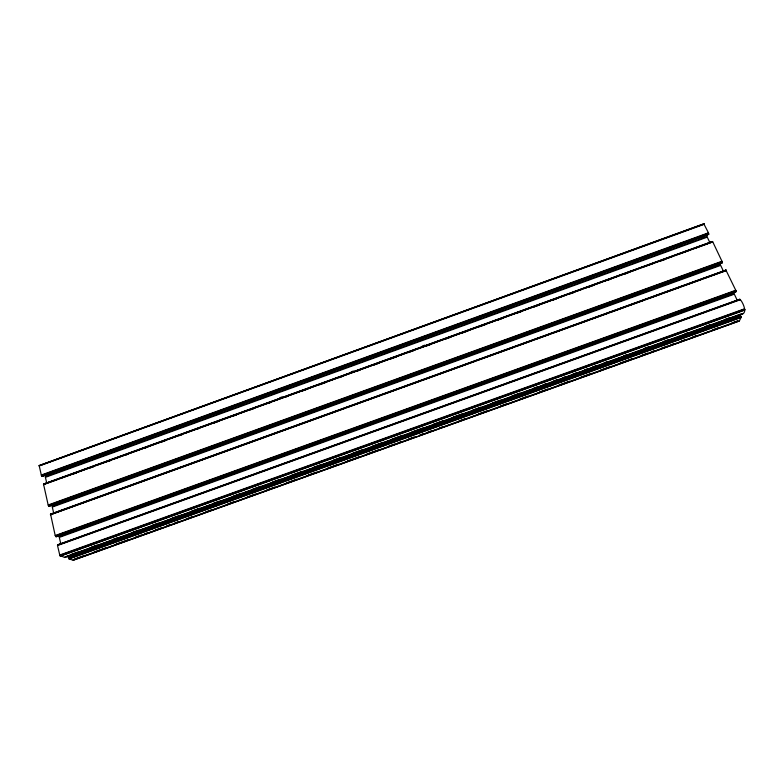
<?xml version="1.0" encoding="UTF-8"?>
<svg xmlns="http://www.w3.org/2000/svg" width="784" height="784" viewBox="0 0 784 784"><rect width="100%" height="100%" fill="white"/><g stroke="black" fill="none" stroke-linecap="round" stroke-linejoin="round"><path stroke-width="1.18" d="M739.518 299.753C740.145 297.381 748.122 311.277 742.967 313.708L64.651 557.493L59.849 555.405L57.516 545.517L57.732 544.723L58.398 545.272M741.086 317.481L739.949 315.08L68.512 556.385L68.473 557.855L69.257 559.012L73.245 560.227L739.322 320.989L741.086 317.481L69.1 558.914M73.431 559.433L73.245 560.227M64.866 556.993L64.651 557.493M725.719 270.941L725.906 270.068L735.588 289.933L735.853 291.824L56.193 536.746L55.135 535.198L50.548 514.118L51.323 514.618M712.107 241.805L712.93 242.236L721.809 260.945L722.084 262.836L49.01 506.219L48.098 504.671L43.532 484.159L56.889 479.69M39.2 465.706L703.797 223.803L708.295 232.505L708.589 234.416L42.258 476.3L41.297 475.055L39.2 465.706L704.179 223.999M56.193 536.746L56.399 535.962M49.157 506.239L49.323 505.17M42.258 476.3L42.483 475.604M39.239 465.49L704.032 223.842M39.21 465.98L704.336 224.224M41.297 475.055L708.432 232.838M41.434 475.388L708.55 233.191M41.591 475.702L708.638 233.534M45.933 474.359L57.428 470.184M65.474 467.264L74.666 463.922M82.712 461.002L91.914 457.66M99.96 454.74L110.299 450.986M117.198 448.477L127.547 444.724M134.446 442.225L144.785 438.462M151.684 435.963L162.033 432.209M171.226 428.868L181.574 425.114M188.464 422.605L198.813 418.852M205.712 416.353L216.061 412.59M222.95 410.091L233.299 406.337M240.198 403.829L252.84 399.242M257.436 397.566L270.078 392.98M274.684 391.314L287.326 386.718M294.225 384.219L304.564 380.465M311.464 377.957L321.812 374.203M328.702 371.694L341.354 367.108M345.95 365.442L358.592 360.846M363.188 359.18L375.83 354.584M380.436 352.918L393.078 348.331M399.977 345.822L412.619 341.236M417.215 339.57L429.857 334.974M434.454 333.308L447.105 328.712M451.702 327.046L464.344 322.459M468.94 320.783L483.885 315.364M486.188 314.531L501.133 309.102M503.426 308.269L518.371 302.84M522.967 301.174L535.609 296.587M540.215 294.911L555.15 289.492M557.453 288.659L572.398 283.23M574.692 282.397L589.637 276.968M591.94 276.135L606.885 270.705M609.178 269.872L626.426 263.62M628.719 262.777L634.472 260.7M637.921 259.445L643.664 257.358M645.967 256.525L651.71 254.437M655.159 253.183L660.902 251.096M663.205 250.263L668.948 248.175M672.398 246.921L678.15 244.833M680.443 244L686.196 241.913M689.646 240.668L703.434 235.661M41.768 475.957L708.687 233.848M41.944 476.153L708.687 234.112M42.111 476.27L708.658 234.308M45.119 476.692L707.07 236.435M46.834 483.473L45.403 477.329L707.276 237.131L710.03 242.962M279.829 397.733L282.132 396.9M351.114 371.881L353.417 371.048M422.4 346.028L424.703 345.195M43.61 484.012L712.323 241.482M43.532 484.159L712.46 241.55M43.492 484.375L712.607 241.707M61.495 478.024L76.46 472.595M78.763 471.752L93.737 466.323M96.04 465.49L111.005 460.061M113.308 459.228L128.282 453.799M130.585 452.966L147.862 446.704M150.165 445.861L165.13 440.432M167.433 439.599L182.407 434.169M184.71 433.336L199.675 427.907M201.978 427.074L271.068 402.016M273.371 401.183L288.345 395.753M290.648 394.911L564.715 295.519M568.165 294.274L581.983 289.257M585.442 288.002L601.563 282.162M605.013 280.907L618.841 275.899M622.29 274.645L636.108 269.627M641.871 267.54L653.386 263.365M659.138 261.278L672.956 256.27M677.562 254.594L690.234 249.998M694.84 248.332L707.501 243.736M43.502 484.659L712.774 241.942M73.177 474.104L76.626 472.85M90.444 467.842L93.904 466.588M107.712 461.58L111.171 460.326M124.989 455.318L128.439 454.063M144.56 448.223L148.009 446.968M161.827 441.96L165.277 440.706M179.095 435.698L182.554 434.444M196.363 429.436L199.822 428.182M213.64 423.164L219.393 421.077M233.211 416.069L236.66 414.814M250.478 409.807L253.938 408.552M267.746 403.544L271.205 402.29M285.023 397.282L288.473 396.028M302.291 391.02L308.043 388.933M319.558 384.758L325.311 382.67M339.129 377.663L342.588 376.408M356.397 371.4L359.856 370.146M373.674 365.128L379.427 363.041M390.942 358.866L396.694 356.779M408.209 352.604L413.962 350.517M425.477 346.342L431.239 344.254M445.047 339.247L450.81 337.159M462.325 332.984L468.077 330.897M479.592 326.722L485.345 324.635M496.86 320.46L502.622 318.373M516.431 313.365L522.193 311.277M533.708 307.093L539.461 305.005M553.279 299.998L556.728 298.743M570.546 293.735L573.996 292.481M587.814 287.473L593.576 285.386M607.384 280.378L610.844 279.124M624.662 274.116L628.111 272.861M661.5 260.749L664.95 259.504M48.196 505.014L721.946 261.278M48.334 505.357L722.064 261.631M48.49 505.66L722.152 261.974M57.438 502.583L67.796 498.84M74.696 496.341L87.357 491.764M94.266 489.265L104.625 485.512M111.524 483.022L124.186 478.436M131.095 475.937L141.453 472.193M148.352 469.694L161.014 465.118M167.923 462.619L178.282 458.875M185.191 456.376L197.842 451.79M204.751 449.301L217.413 444.714M222.019 443.048L234.681 438.472M241.58 435.973L254.241 431.396M258.847 429.73L271.509 425.153M278.408 422.654L291.07 418.068M295.676 416.412L308.337 411.825M315.237 409.326L327.898 404.75M332.504 403.084L347.469 397.674M352.075 396.008L364.727 391.432M369.333 389.766L384.297 384.346M388.903 382.69L401.565 378.104M406.161 376.438L421.126 371.028M425.732 369.362L438.393 364.785M442.989 363.119L457.954 357.71M462.56 356.044L475.222 351.457M479.818 349.801L487.883 346.881M491.333 345.636L494.782 344.382M499.388 342.716L514.353 337.306M516.656 336.473L524.712 333.563M528.161 332.308L531.611 331.064M536.217 329.398L541.969 327.32M545.429 326.066L551.181 323.988M553.484 323.155L561.54 320.235M564.99 318.99L568.439 317.736M573.045 316.079L578.798 313.992M582.257 312.747L588.01 310.66M590.313 309.827L596.065 307.749M601.818 305.662L605.277 304.417M609.874 302.751L615.636 300.674M619.086 299.419L624.838 297.342M627.141 296.509L632.894 294.421M638.646 292.344L642.106 291.099M646.702 289.433L650.161 288.179M655.914 286.101L661.667 284.014M663.97 283.181L669.722 281.103M675.475 279.026L681.237 276.938M683.54 276.105L686.99 274.861M692.742 272.773L698.495 270.696M700.798 269.863L704.248 268.618M712.313 265.698L718.066 263.62M48.667 505.915L722.201 262.287M48.843 506.111L722.201 262.552M49.01 506.219L722.162 262.738M51.999 506.435L720.467 264.688M53.743 513.324L52.293 507.072L720.672 265.374L723.612 271.597M50.548 514.118L725.906 270.068M50.47 514.275L726.053 270.157M50.431 514.51L726.209 270.323M52.303 513.941L307.838 421.606M310.141 420.773L344.676 408.297M346.979 407.464L364.246 401.232M366.549 400.399L381.514 394.989M383.807 394.156L401.075 387.923M403.378 387.09L420.645 380.848M422.948 380.015L437.913 374.605M440.216 373.772L457.484 367.539M459.777 366.706L474.741 361.297M479.347 359.631L494.312 354.231M496.615 353.398L513.883 347.155M516.186 346.322L531.15 340.922M535.756 339.256L550.711 333.847M553.014 333.014L567.979 327.604M572.585 325.948L587.549 320.538M592.155 318.872L607.12 313.463M611.726 311.807L624.387 307.23M628.984 305.564L643.948 300.154M648.554 298.498L661.216 293.922M666.978 291.834L680.786 286.846M684.236 285.601L700.357 279.78M703.807 278.526L725.68 270.627M50.441 514.804L726.376 270.558M55.233 535.55L735.735 290.276M55.37 535.893L735.853 290.639M55.527 536.197L735.941 290.982M62.161 533.894L70.207 530.993M81.712 526.848L89.768 523.937M101.273 519.792L111.632 516.058M118.541 513.569L131.193 509.012M138.102 506.523L150.753 501.966M157.653 499.477L170.314 494.91M177.213 492.43L189.875 487.864M196.774 485.374L209.436 480.817M216.335 478.328L222.088 476.251M225.547 475.006L228.997 473.761M235.896 471.282L239.355 470.037M245.108 467.96L250.86 465.882M255.457 464.226L258.906 462.981M264.669 460.914L270.421 458.836M284.22 453.858L289.982 451.79M303.78 446.811L309.533 444.734M323.341 439.765L329.094 437.688M342.902 432.709L348.655 430.641M362.463 425.663L370.518 422.762M379.721 419.44L390.079 415.716M399.281 412.394L409.64 408.66M418.842 405.348L429.201 401.614M438.403 398.292L448.762 394.568M457.964 391.245L468.322 387.512M477.525 384.199L487.883 380.465M497.085 377.143L509.747 372.586M516.646 370.097L529.308 365.54M536.207 363.051L541.96 360.973M545.409 359.729L548.869 358.484M553.465 356.828L559.217 354.76M564.97 352.682L568.429 351.438M573.026 349.782L578.778 347.704M584.531 345.636L587.98 344.392M592.586 342.726L596.036 341.491M604.092 338.58L607.541 337.336M623.652 331.534L627.102 330.289M640.91 325.311L648.966 322.41M660.471 318.265L668.527 315.364M680.032 311.219L688.087 308.308M699.593 304.163L707.648 301.262M719.153 297.116L727.209 294.216M55.703 536.452L735.98 291.285M55.88 536.638L735.98 291.54M59.016 536.746L734.128 293.49M60.858 544.057L59.3 537.383L734.334 294.176L737.332 300.527M57.614 544.811L739.763 299.223M57.536 544.978L739.91 299.321M57.506 545.223L740.076 299.498M57.516 545.517L740.243 299.743M59.711 555.062L744.555 308.818M59.849 555.405L744.673 309.17M60.005 555.709L744.761 309.513M60.182 555.964L744.8 309.827M60.358 556.14L744.8 310.072M71.765 554.2L77.528 552.132M91.356 547.163L97.118 545.096M113.249 539.294L116.708 538.049M132.839 532.258L138.601 530.18M152.429 525.211L158.192 523.144M172.01 518.175L180.075 515.274M191.6 511.129L199.665 508.238M213.493 503.259L219.255 501.192M233.083 496.223L241.149 493.322M252.673 489.187L260.739 486.286M272.254 482.14L280.319 479.24M291.844 475.104L302.212 471.37M313.737 467.235L321.803 464.334M333.327 460.188L341.393 457.297M352.918 453.152L363.286 449.428M372.498 446.116L382.866 442.382M392.088 439.069L402.457 435.345M411.678 432.033L424.35 427.476M433.572 424.164L443.94 420.44M453.152 417.117L463.53 413.393M472.742 410.081L480.808 407.18M492.332 403.045L500.398 400.144M511.923 395.998L519.988 393.098M533.816 388.129L537.265 386.884M543.028 384.817L546.487 383.572M553.396 381.093L556.856 379.848M562.618 377.78L566.077 376.536M572.986 374.046L576.446 372.812M584.511 369.911L587.971 368.666M592.577 367.01L596.036 365.765M604.101 362.865L607.551 361.63M623.682 355.828L627.141 354.584M643.272 348.792L649.034 346.714M662.862 341.746L668.625 339.678M684.755 333.876L688.215 332.632M704.346 326.84L710.098 324.772M723.926 319.794L729.688 317.726M66.023 556.571L621.526 356.916M623.829 356.093L641.116 349.88M643.419 349.047L660.706 342.833M663.009 342.01L682.609 334.964M684.912 334.131L702.199 327.918M704.502 327.095L721.79 320.881M724.093 320.048L741.38 313.835M65.993 556.816L742.967 313.708M68.394 556.473L740.067 315.08M68.326 556.64L740.214 315.178M68.296 556.885L740.37 315.354M68.306 557.179L740.537 315.609M68.365 557.512L740.704 315.913M68.473 557.855L740.841 316.256M68.6 558.188L740.958 316.599M68.757 558.492L741.047 316.942M68.923 558.737L741.086 317.246M74.578 559.021L84.937 555.297M94.149 551.985L106.81 547.438M116.022 544.135L128.684 539.588M135.583 537.109L141.345 535.041M144.795 533.796L148.245 532.561M155.154 530.072L160.906 528.004M166.669 525.946L170.118 524.702M174.724 523.046L178.174 521.811M186.229 518.91L191.992 516.842M205.8 511.883L211.553 509.816M227.674 504.034L233.426 501.966M247.234 496.997L255.3 494.106M266.805 489.971L274.861 487.08M286.376 482.944L296.734 479.22M308.249 475.084L316.305 472.193M327.81 468.058L338.169 464.334M347.381 461.031L360.042 456.484M366.951 454.005L379.613 449.457M388.815 446.145L394.577 444.077M398.027 442.842L401.477 441.598M408.386 439.118L414.138 437.051M419.901 434.983L423.35 433.738M427.956 432.092L431.406 430.847M439.461 427.956L442.921 426.712M459.032 420.93L464.785 418.862M478.603 413.893L486.658 411.002M500.466 406.043L506.229 403.976M520.037 399.017L528.093 396.116M539.608 391.98L547.663 389.089M559.168 384.954L569.537 381.23M581.042 377.104L591.401 373.38M600.613 370.068L610.971 366.353M620.183 363.041L632.835 358.494M642.047 355.191L647.8 353.123M651.259 351.879L654.709 350.634M661.618 348.155L667.37 346.087M670.82 344.852L674.279 343.608M681.188 341.128L684.638 339.893M692.693 336.993L696.143 335.758M712.264 329.966L718.017 327.898M731.835 322.939L737.587 320.872M73.451 559.727L164.405 527.054M166.698 526.231L416.539 436.492M419.989 435.257L437.256 429.054M439.559 428.221L710.118 331.044M712.421 330.221L729.688 324.017M731.991 323.184L737.754 321.117M73.353 560.139L739.322 320.989M708.589 234.416L708.03 233.985M722.084 262.836L721.515 262.366M735.853 291.824L735.265 291.315M68.512 556.385L69.737 556.738M738.93 315.795L738.391 314.796"/></g></svg>
